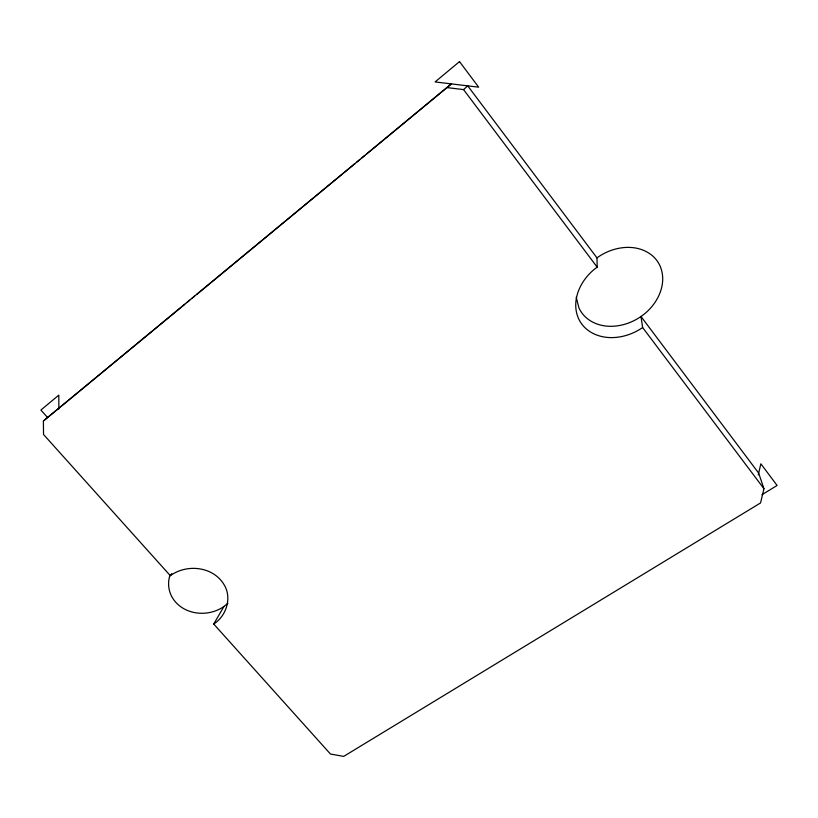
<?xml version="1.0" encoding="UTF-8"?>
<svg xmlns="http://www.w3.org/2000/svg" width="818" height="818" viewBox="0 0 818 818"><rect width="100%" height="100%" fill="white"/><g stroke="black" fill="none" stroke-linecap="round" stroke-linejoin="round"><path stroke-width="1.23" d="M758.255 474.869L760.863 463.796L777.1 485.473L761.916 494.737M576.261 297.353L578.909 307.844A31.82 30.389 -16.8 0 0 586.895 318.314C602.437 330.871 625.545 327.394 640.985 316.474L758.664 473.111L763.951 488.724L760.556 502.937L343.703 756.394L330.441 754.012L213.733 624.032L223.938 606.496L227.854 603.306M170.052 574.982C167.424 582.447 168.365 591.005 172.434 597.774A26.902 22.781 29.9 0 0 180.062 606.24C192.639 615.75 211.146 615.443 223.938 606.496M366.791 153.845L451.393 83.896L43.385 420.994L43.528 434.481L170.318 575.678L171.749 573.633M446.648 87.557L463.55 89.591L467.743 85.87L596.976 257.895L597.191 267.159C581.445 278.171 570.269 299.766 578.53 318.56A32.843 31.299 -15.1 0 0 586.782 329.347C602.815 342.282 626.66 338.754 642.631 327.527L640.985 316.474C656.609 305.932 667.907 284.991 660.249 266.402A32.25 30.685 -21.5 0 0 652.222 255.553C636.373 242.547 612.549 246.371 596.976 257.895M184.807 304.306L43.385 420.994M186.77 302.68L189.725 300.237M191.688 298.611L194.643 296.167M196.606 294.541L354.992 163.6M356.955 161.974L359.91 159.53M361.873 157.905L364.828 155.471M213.733 624.032C226.392 615.944 232.21 597.897 224.071 584.676A27.832 23.569 29.5 0 0 216.136 575.749C203.017 565.749 183.549 566.076 170.318 575.678M47.485 417.405L40.9 410.043L58.814 395.125L58.886 408.939M463.55 89.591L597.191 267.159M642.631 327.527L763.951 488.724M459.511 61.606L435.084 81.933L478.673 87.178L459.511 61.606"/></g></svg>
